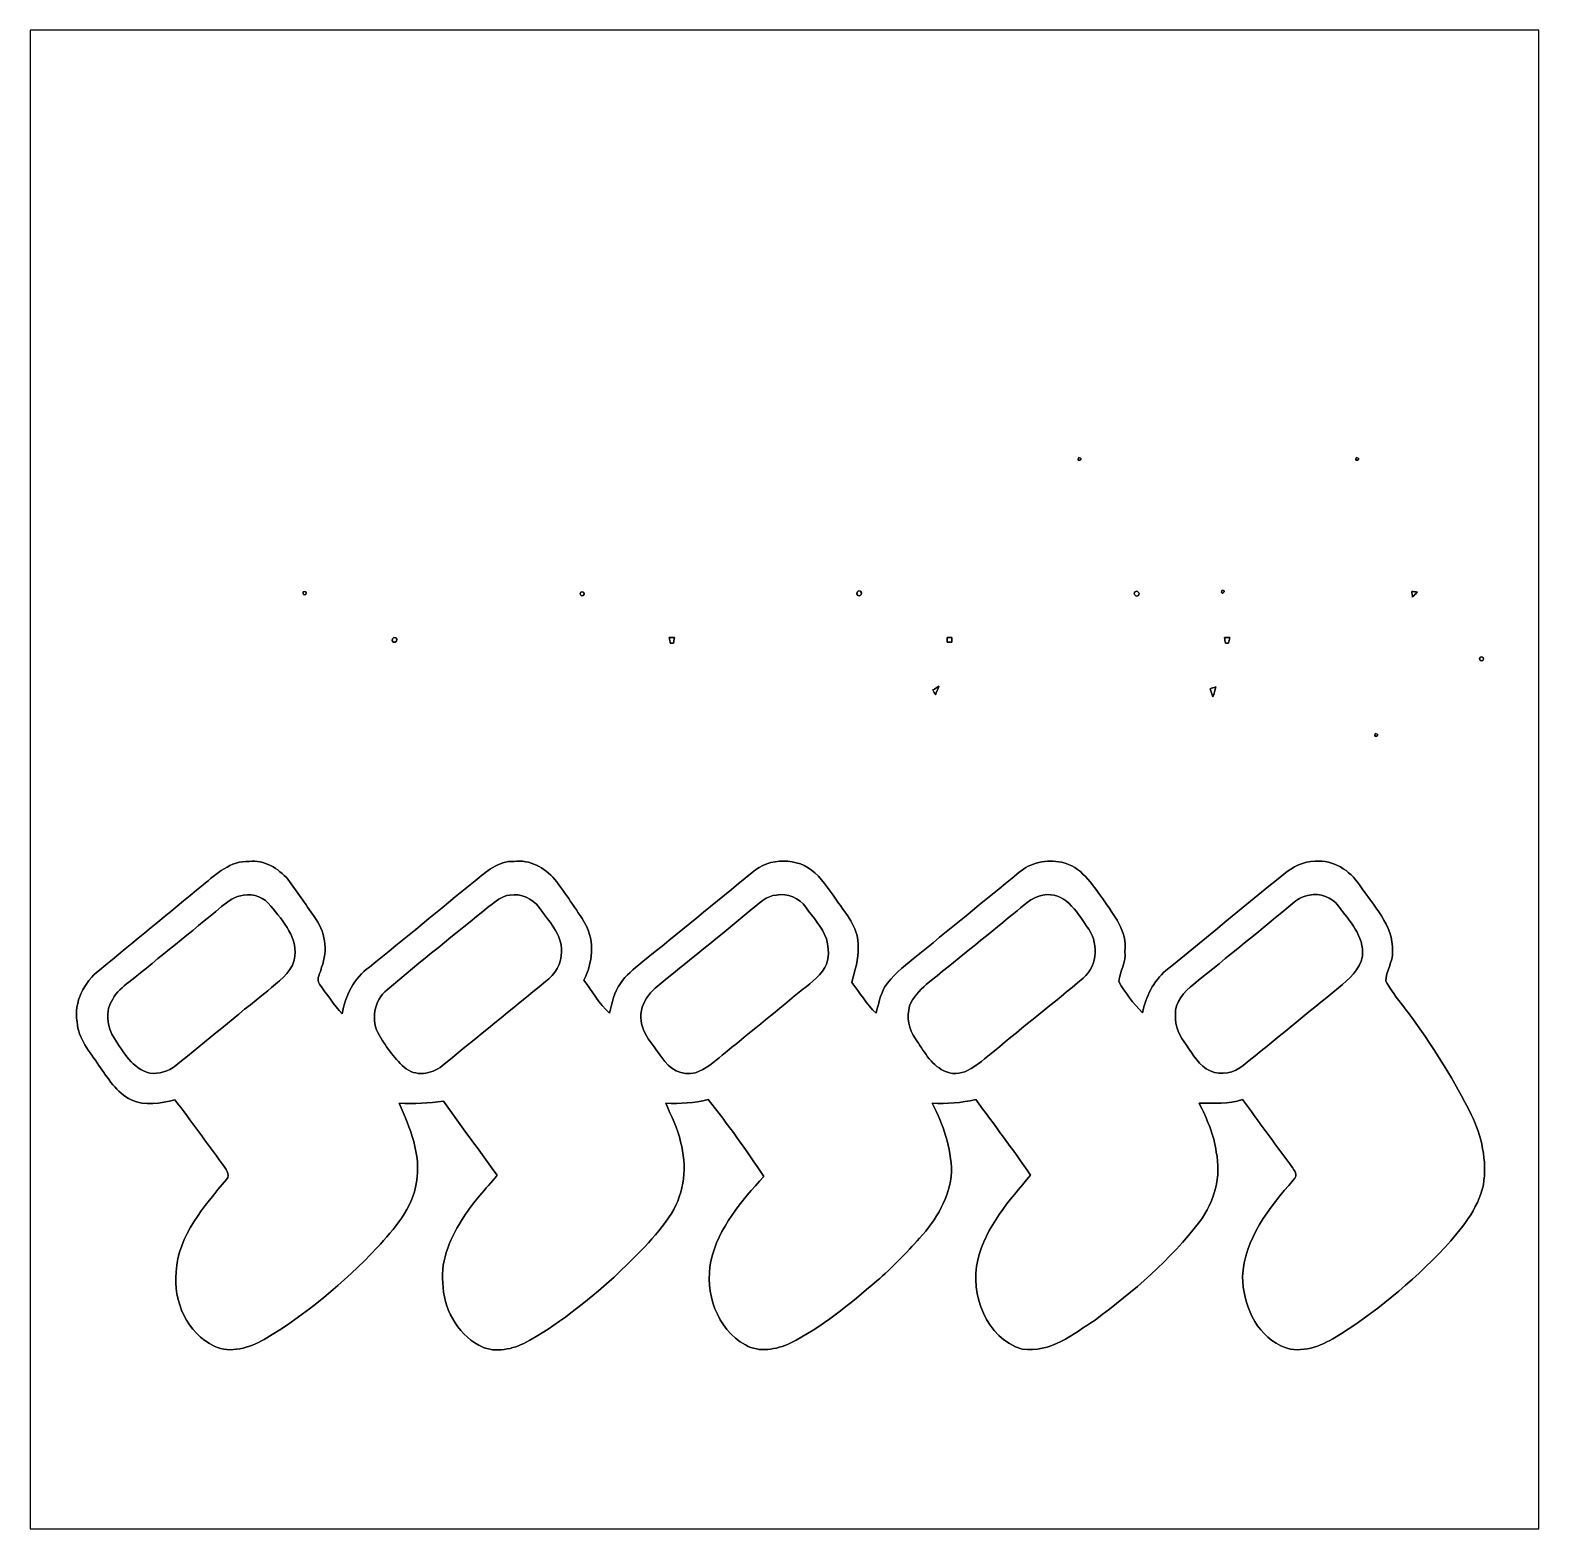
# Model space of a CAD drawing. Header units: centimetres. Extents: x -16.8 to 16.8, y -16.7 to 16.7.
import ezdxf

# ---------------------------------------------------------------- set-up
doc = ezdxf.new("R2010")
doc.units = ezdxf.units.CM
doc.header["$MEASUREMENT"] = 0
doc.layers.add('Layer 1', color=7, linetype='Continuous')

msp = doc.modelspace()

# ---------------------------------------------------------------- linework, layer by layer
at = {"layer": 'Layer 1', "color": 7}
for points, knots in [([(-16.77458, 16.66875), (-16.77458, 16.66875), (16.77458, 16.66875), (16.77458, 16.66875), (16.77458, 16.66875), (16.77458, 16.66875), (16.77458, -16.66875), (16.77458, -16.66875), (16.77458, -16.66875), (16.77458, -16.66875), (-16.77458, -16.66875), (-16.77458, -16.66875), (-16.77458, -16.66875), (-16.77458, -16.66875), (-16.77458, 16.66875), (-16.77458, 16.66875), (-16.77458, 16.66875), (-16.77458, 16.66875), (-16.77458, 16.66875), (-16.77458, 16.66875)], [0, 0, 0, 0, 0.16666667, 0.16666667, 0.16666667, 0.16666667, 0.33333333, 0.33333333, 0.33333333, 0.33333333, 0.5, 0.5, 0.5, 0.5, 0.66666667, 0.66666667, 0.66666667, 0.66666667, 1, 1, 1, 1]), ([(6.54826, 7.15998), (6.46712, 7.03933), (6.6869, 7.13281), (6.54826, 7.15998), (6.54826, 7.15998), (6.54826, 7.15998), (6.54826, 7.15998), (6.54826, 7.15998)], [0, 0, 0, 0, 0.33333333, 0.33333333, 0.33333333, 0.33333333, 1, 1, 1, 1]), ([(12.72187, 7.15998), (12.64038, 7.03933), (12.86051, 7.13281), (12.72187, 7.15998), (12.72187, 7.15998), (12.72187, 7.15998), (12.72187, 7.15998), (12.72187, 7.15998)], [0, 0, 0, 0, 0.33333333, 0.33333333, 0.33333333, 0.33333333, 1, 1, 1, 1]), ([(-10.70081, 4.17442), (-10.71915, 4.11727), (-10.69975, 4.09751), (-10.64225, 4.11586), (-10.64225, 4.11586), (-10.6239, 4.17336), (-10.64366, 4.19312), (-10.70081, 4.17442), (-10.70081, 4.17442), (-10.70081, 4.17442), (-10.70081, 4.17442), (-10.70081, 4.17442)], [0, 0, 0, 0, 0.25, 0.25, 0.25, 0.25, 0.5, 0.5, 0.5, 0.5, 1, 1, 1, 1]), ([(-4.52684, 4.16913), (-4.57553, 4.13844), (-4.52438, 4.05483), (-4.4764, 4.09328), (-4.4764, 4.09328), (-4.42701, 4.12397), (-4.47887, 4.20723), (-4.52684, 4.16913), (-4.52684, 4.16913), (-4.52684, 4.16913), (-4.52684, 4.16913), (-4.52684, 4.16913)], [0, 0, 0, 0, 0.25, 0.25, 0.25, 0.25, 0.5, 0.5, 0.5, 0.5, 1, 1, 1, 1]), ([(1.64924, 4.19735), (1.58785, 4.18042), (1.60408, 4.0707), (1.67181, 4.08799), (1.67181, 4.08799), (1.73531, 4.10316), (1.71626, 4.21605), (1.64924, 4.19735), (1.64924, 4.19735), (1.64924, 4.19735), (1.64924, 4.19735), (1.64924, 4.19735)], [0, 0, 0, 0, 0.25, 0.25, 0.25, 0.25, 0.5, 0.5, 0.5, 0.5, 1, 1, 1, 1]), ([(7.79321, 4.1716), (7.74241, 4.12538), (7.82285, 4.04424), (7.86906, 4.0954), (7.86906, 4.0954), (7.92162, 4.14267), (7.83978, 4.2231), (7.79321, 4.1716), (7.79321, 4.1716), (7.79321, 4.1716), (7.79321, 4.1716), (7.79321, 4.1716)], [0, 0, 0, 0, 0.25, 0.25, 0.25, 0.25, 0.5, 0.5, 0.5, 0.5, 1, 1, 1, 1]), ([(9.72432, 4.20158), (9.69398, 4.06118), (9.86508, 4.23051), (9.72432, 4.20158), (9.72432, 4.20158), (9.72432, 4.20158), (9.72432, 4.20158), (9.72432, 4.20158)], [0, 0, 0, 0, 0.33333333, 0.33333333, 0.33333333, 0.33333333, 1, 1, 1, 1]), ([(13.94919, 4.18359), (13.95307, 4.15219), (13.96153, 4.08905), (13.96541, 4.05765), (13.96541, 4.05765), (14.00246, 4.09363), (14.03879, 4.13032), (14.07513, 4.16736), (14.07513, 4.16736), (14.04373, 4.17124), (13.98058, 4.17971), (13.94919, 4.18359), (13.94919, 4.18359), (13.94919, 4.18359), (13.94919, 4.18359), (13.94919, 4.18359)], [0, 0, 0, 0, 0.2, 0.2, 0.2, 0.2, 0.4, 0.4, 0.4, 0.4, 0.6, 0.6, 0.6, 0.6, 1, 1, 1, 1]), ([(-8.68645, 3.1563), (-8.75418, 3.14078), (-8.72455, 3.03283), (-8.65858, 3.05223), (-8.65858, 3.05223), (-8.59049, 3.06634), (-8.62013, 3.17923), (-8.68645, 3.1563), (-8.68645, 3.1563), (-8.68645, 3.1563), (-8.68645, 3.1563), (-8.68645, 3.1563)], [0, 0, 0, 0, 0.25, 0.25, 0.25, 0.25, 0.5, 0.5, 0.5, 0.5, 1, 1, 1, 1]), ([(-2.56328, 3.1556), (-2.55552, 3.11397), (-2.54741, 3.07234), (-2.53929, 3.03036), (-2.53929, 3.03036), (-2.52201, 3.03036), (-2.48744, 3.03036), (-2.47015, 3.03036), (-2.47015, 3.03036), (-2.46239, 3.07234), (-2.45428, 3.11397), (-2.44616, 3.1556), (-2.44616, 3.1556), (-2.47544, 3.1556), (-2.534, 3.1556), (-2.56328, 3.1556), (-2.56328, 3.1556), (-2.56328, 3.1556), (-2.56328, 3.1556), (-2.56328, 3.1556)], [0, 0, 0, 0, 0.16666667, 0.16666667, 0.16666667, 0.16666667, 0.33333333, 0.33333333, 0.33333333, 0.33333333, 0.5, 0.5, 0.5, 0.5, 0.66666667, 0.66666667, 0.66666667, 0.66666667, 1, 1, 1, 1]), ([(3.61597, 3.15736), (3.61597, 3.1309), (3.61597, 3.07799), (3.61597, 3.05153), (3.61597, 3.05153), (3.64243, 3.05153), (3.69535, 3.05153), (3.72181, 3.05153), (3.72181, 3.05153), (3.72181, 3.07799), (3.72181, 3.1309), (3.72181, 3.15736), (3.72181, 3.15736), (3.69535, 3.15736), (3.64243, 3.15736), (3.61597, 3.15736), (3.61597, 3.15736), (3.61597, 3.15736), (3.61597, 3.15736), (3.61597, 3.15736)], [0, 0, 0, 0, 0.16666667, 0.16666667, 0.16666667, 0.16666667, 0.33333333, 0.33333333, 0.33333333, 0.33333333, 0.5, 0.5, 0.5, 0.5, 0.66666667, 0.66666667, 0.66666667, 0.66666667, 1, 1, 1, 1]), ([(9.78394, 3.1556), (9.79135, 3.11397), (9.79946, 3.07234), (9.80793, 3.03036), (9.80793, 3.03036), (9.82521, 3.03036), (9.85979, 3.03036), (9.87707, 3.03036), (9.87707, 3.03036), (9.88483, 3.07234), (9.89295, 3.11397), (9.90106, 3.1556), (9.90106, 3.1556), (9.87178, 3.1556), (9.81322, 3.1556), (9.78394, 3.1556), (9.78394, 3.1556), (9.78394, 3.1556), (9.78394, 3.1556), (9.78394, 3.1556)], [0, 0, 0, 0, 0.16666667, 0.16666667, 0.16666667, 0.16666667, 0.33333333, 0.33333333, 0.33333333, 0.33333333, 0.5, 0.5, 0.5, 0.5, 0.66666667, 0.66666667, 0.66666667, 0.66666667, 1, 1, 1, 1]), ([(15.47566, 2.72274), (15.42662, 2.69205), (15.47777, 2.60844), (15.5261, 2.64689), (15.5261, 2.64689), (15.57514, 2.67794), (15.52328, 2.76084), (15.47566, 2.72274), (15.47566, 2.72274), (15.47566, 2.72274), (15.47566, 2.72274), (15.47566, 2.72274)], [0, 0, 0, 0, 0.25, 0.25, 0.25, 0.25, 0.5, 0.5, 0.5, 0.5, 1, 1, 1, 1]), ([(3.29812, 1.99143), (3.31717, 1.9558), (3.33657, 1.91982), (3.35633, 1.88383), (3.35633, 1.88383), (3.38208, 1.94733), (3.40819, 2.01048), (3.43464, 2.07327), (3.43464, 2.07327), (3.38878, 2.04646), (3.34327, 2.0193), (3.29812, 1.99143), (3.29812, 1.99143), (3.29812, 1.99143), (3.29812, 1.99143), (3.29812, 1.99143)], [0, 0, 0, 0, 0.2, 0.2, 0.2, 0.2, 0.4, 0.4, 0.4, 0.4, 0.6, 0.6, 0.6, 0.6, 1, 1, 1, 1]), ([(9.46291, 2.01824), (9.48443, 1.95862), (9.5063, 1.899), (9.52888, 1.83938), (9.52888, 1.83938), (9.55252, 1.91241), (9.57333, 1.98649), (9.59344, 2.06058), (9.59344, 2.06058), (9.54969, 2.04682), (9.50595, 2.03271), (9.46291, 2.01824), (9.46291, 2.01824), (9.46291, 2.01824), (9.46291, 2.01824), (9.46291, 2.01824)], [0, 0, 0, 0, 0.2, 0.2, 0.2, 0.2, 0.4, 0.4, 0.4, 0.4, 0.6, 0.6, 0.6, 0.6, 1, 1, 1, 1]), ([(13.14521, 1.02164), (13.06371, 0.90099), (13.28385, 0.99483), (13.14521, 1.02164), (13.14521, 1.02164), (13.14521, 1.02164), (13.14521, 1.02164), (13.14521, 1.02164)], [0, 0, 0, 0, 0.33333333, 0.33333333, 0.33333333, 0.33333333, 1, 1, 1, 1]), ([(-12.92931, -2.34597), (-13.69624, -2.9785), (-14.47094, -3.60221), (-15.23259, -4.24109), (-15.23259, -4.24109), (-15.57796, -4.50638), (-15.8048, -4.95159), (-15.73248, -5.39186), (-15.73248, -5.39186), (-15.70884, -5.76792), (-15.44496, -6.05825), (-15.24917, -6.35952), (-15.24917, -6.35952), (-15.04315, -6.63857), (-14.85935, -6.97054), (-14.53021, -7.12329), (-14.53021, -7.12329), (-14.22118, -7.27569), (-13.87404, -7.19949), (-13.55584, -7.12505), (-13.55584, -7.12505), (-13.19107, -7.59037), (-12.85663, -8.07896), (-12.50244, -8.55274), (-12.50244, -8.55274), (-12.44071, -8.64341), (-12.30207, -8.78522), (-12.41002, -8.89706), (-12.41002, -8.89706), (-12.90743, -9.49572), (-13.48211, -10.13531), (-13.53079, -10.95304), (-13.53079, -10.95304), (-13.59253, -11.60216), (-13.28879, -12.319), (-12.67954, -12.60863), (-12.67954, -12.60863), (-12.31653, -12.7762), (-11.8999, -12.63932), (-11.56899, -12.45341), (-11.56899, -12.45341), (-10.63378, -11.90872), (-9.8044, -11.19576), (-9.05969, -10.414), (-9.05969, -10.414), (-8.67622, -9.99455), (-8.27546, -9.54264), (-8.18162, -8.95985), (-8.18162, -8.95985), (-8.07826, -8.33967), (-8.32803, -7.75264), (-8.56756, -7.19737), (-8.56756, -7.19737), (-8.23913, -7.2196), (-7.90928, -7.19596), (-7.58296, -7.1561), (-7.58296, -7.1561), (-7.18961, -7.7089), (-6.78709, -8.25606), (-6.38845, -8.80498), (-6.38845, -8.80498), (-6.64351, -9.10802), (-6.92256, -9.39271), (-7.13281, -9.73067), (-7.13281, -9.73067), (-7.41116, -10.16635), (-7.65316, -10.66624), (-7.59742, -11.19964), (-7.59742, -11.19964), (-7.5879, -11.75456), (-7.28733, -12.31159), (-6.79732, -12.58394), (-6.79732, -12.58394), (-6.49041, -12.76421), (-6.10411, -12.68906), (-5.7979, -12.54337), (-5.7979, -12.54337), (-5.05636, -12.15672), (-4.41078, -11.61556), (-3.7846, -11.06734), (-3.7846, -11.06734), (-3.33904, -10.61896), (-2.8508, -10.19528), (-2.51636, -9.65235), (-2.51636, -9.65235), (-2.22144, -9.18351), (-2.16606, -8.5912), (-2.31034, -8.06168), (-2.31034, -8.06168), (-2.37561, -7.75829), (-2.5206, -7.48312), (-2.64195, -7.20055), (-2.64195, -7.20055), (-2.32586, -7.21642), (-2.00731, -7.19843), (-1.69933, -7.12152), (-1.69933, -7.12152), (-1.25589, -7.66763), (-0.85161, -8.24618), (-0.45861, -8.82967), (-0.45861, -8.82967), (-0.96097, -9.37189), (-1.46897, -9.97338), (-1.63689, -10.71104), (-1.63689, -10.71104), (-1.778, -11.4046), (-1.51236, -12.22693), (-0.86607, -12.57864), (-0.86607, -12.57864), (-0.56127, -12.75786), (-0.18309, -12.67848), (0.12382, -12.5416), (0.12382, -12.5416), (0.83432, -12.18248), (1.45239, -11.67095), (2.05317, -11.15448), (2.05317, -11.15448), (2.39536, -10.86309), (2.70404, -10.53536), (3.0039, -10.20092), (3.0039, -10.20092), (3.37891, -9.79558), (3.67665, -9.29111), (3.71546, -8.72984), (3.71546, -8.72984), (3.70734, -8.19185), (3.53272, -7.67327), (3.28577, -7.20055), (3.28577, -7.20055), (3.60962, -7.21819), (3.93559, -7.1949), (4.25132, -7.118), (4.25132, -7.118), (4.66231, -7.67539), (5.07824, -8.22925), (5.47158, -8.79934), (5.47158, -8.79934), (4.99569, -9.3666), (4.47887, -9.94481), (4.29824, -10.68387), (4.29824, -10.68387), (4.12115, -11.45328), (4.48063, -12.42554), (5.28532, -12.67072), (5.28532, -12.67072), (5.90444, -12.76315), (6.42197, -12.33664), (6.90704, -12.02408), (6.90704, -12.02408), (7.76182, -11.38731), (8.58837, -10.6874), (9.23255, -9.83227), (9.23255, -9.83227), (9.56169, -9.398), (9.72114, -8.82544), (9.60014, -8.28781), (9.60014, -8.28781), (9.56134, -7.8994), (9.38248, -7.54874), (9.22479, -7.19878), (9.22479, -7.19878), (9.54476, -7.18961), (9.87742, -7.23512), (10.18293, -7.118), (10.18293, -7.118), (10.53782, -7.59425), (10.88072, -8.07932), (11.2395, -8.55274), (11.2395, -8.55274), (11.30653, -8.64588), (11.45399, -8.80886), (11.31182, -8.91222), (11.31182, -8.91222), (10.77771, -9.52253), (10.22738, -10.2168), (10.18646, -11.06311), (10.18646, -11.06311), (10.19739, -11.66248), (10.46727, -12.32606), (11.03806, -12.59628), (11.03806, -12.59628), (11.41201, -12.78643), (11.85122, -12.63721), (12.19517, -12.44141), (12.19517, -12.44141), (13.11557, -11.88826), (13.94001, -11.18694), (14.68226, -10.414), (14.68226, -10.414), (15.04738, -10.00584), (15.42133, -9.56416), (15.54092, -9.01524), (15.54092, -9.01524), (15.62735, -8.48219), (15.50388, -7.93115), (15.27034, -7.44996), (15.27034, -7.44996), (14.90768, -6.71089), (14.46389, -6.0138), (13.98587, -5.34494), (13.98587, -5.34494), (13.7795, -5.05954), (13.54561, -4.79143), (13.37204, -4.48451), (13.37204, -4.48451), (13.37592, -4.26014), (13.53009, -4.058), (13.52162, -3.82764), (13.52162, -3.82764), (13.54137, -3.23638), (13.09194, -2.80141), (12.78714, -2.34668), (12.78714, -2.34668), (12.57229, -2.02459), (12.20399, -1.77624), (11.80183, -1.82033), (11.80183, -1.82033), (11.53901, -1.8161), (11.30053, -1.94592), (11.10262, -2.10714), (11.10262, -2.10714), (10.22597, -2.81728), (9.35602, -3.53519), (8.48325, -4.25027), (8.48325, -4.25027), (8.1975, -4.48345), (8.03769, -4.83623), (7.95937, -5.19007), (7.95937, -5.19007), (7.7597, -4.97875), (7.57273, -4.74839), (7.43691, -4.49192), (7.43691, -4.49192), (7.4549, -4.26508), (7.60836, -4.06471), (7.56991, -3.82764), (7.56991, -3.82764), (7.62952, -3.37009), (7.31132, -3.01131), (7.08025, -2.65818), (7.08025, -2.65818), (6.83966, -2.32974), (6.59518, -1.92511), (6.16021, -1.84185), (6.16021, -1.84185), (5.83177, -1.7713), (5.46594, -1.8475), (5.21123, -2.07151), (5.21123, -2.07151), (4.43054, -2.71392), (3.64208, -3.34645), (2.8635, -3.99168), (2.8635, -3.99168), (2.62925, -4.17689), (2.39183, -4.36809), (2.22603, -4.62068), (2.22603, -4.62068), (2.12513, -4.79813), (2.09268, -5.00309), (2.03694, -5.19712), (2.03694, -5.19712), (1.82174, -5.00062), (1.67569, -4.74274), (1.49931, -4.51485), (1.49931, -4.51485), (1.55257, -4.25238), (1.66335, -3.99556), (1.63759, -3.72251), (1.63759, -3.72251), (1.65559, -3.34433), (1.41111, -3.03812), (1.20262, -2.75096), (1.20262, -2.75096), (1.03329, -2.52166), (0.89076, -2.26695), (0.67522, -2.07645), (0.67522, -2.07645), (0.29951, -1.72649), (-0.33549, -1.72755), (-0.7179, -2.06798), (-0.7179, -2.06798), (-1.54199, -2.7372), (-2.36114, -3.41277), (-3.18664, -4.08023), (-3.18664, -4.08023), (-3.35068, -4.21993), (-3.53378, -4.34799), (-3.64525, -4.53708), (-3.64525, -4.53708), (-3.79483, -4.72687), (-3.8354, -4.96746), (-3.89184, -5.19501), (-3.89184, -5.19501), (-4.12856, -4.99075), (-4.27143, -4.70394), (-4.46229, -4.46052), (-4.46229, -4.46052), (-4.26791, -4.08129), (-4.2164, -3.60715), (-4.42278, -3.22192), (-4.42278, -3.22192), (-4.63409, -2.87514), (-4.8701, -2.54353), (-5.11104, -2.21686), (-5.11104, -2.21686), (-5.33153, -1.9625), (-5.66808, -1.77553), (-6.0138, -1.8221), (-6.0138, -1.8221), (-6.36164, -1.80516), (-6.63258, -2.04823), (-6.88128, -2.25496), (-6.88128, -2.25496), (-7.66798, -2.88996), (-8.44162, -3.54118), (-9.23219, -4.1716), (-9.23219, -4.1716), (-9.56769, -4.41748), (-9.77336, -4.80836), (-9.83791, -5.21476), (-9.83791, -5.21476), (-10.01713, -5.0038), (-10.17976, -4.77908), (-10.33815, -4.5526), (-10.33815, -4.5526), (-10.42353, -4.43583), (-10.31416, -4.29295), (-10.29547, -4.17583), (-10.29547, -4.17583), (-10.14554, -3.80612), (-10.21468, -3.36444), (-10.45916, -3.05118), (-10.45916, -3.05118), (-10.65283, -2.77389), (-10.84298, -2.49343), (-11.043, -2.22038), (-11.043, -2.22038), (-11.25467, -1.97803), (-11.57076, -1.78435), (-11.90484, -1.8228), (-11.90484, -1.8228), (-12.31477, -1.80164), (-12.63756, -2.10185), (-12.92931, -2.34597)], [0, 0, 0, 0, 0.01149425, 0.01149425, 0.01149425, 0.01149425, 0.02298851, 0.02298851, 0.02298851, 0.02298851, 0.03448276, 0.03448276, 0.03448276, 0.03448276, 0.04597701, 0.04597701, 0.04597701, 0.04597701, 0.05747126, 0.05747126, 0.05747126, 0.05747126, 0.06896552, 0.06896552, 0.06896552, 0.06896552, 0.08045977, 0.08045977, 0.08045977, 0.08045977, 0.09195402, 0.09195402, 0.09195402, 0.09195402, 0.10344828, 0.10344828, 0.10344828, 0.10344828, 0.11494253, 0.11494253, 0.11494253, 0.11494253, 0.12643678, 0.12643678, 0.12643678, 0.12643678, 0.13793103, 0.13793103, 0.13793103, 0.13793103, 0.14942529, 0.14942529, 0.14942529, 0.14942529, 0.16091954, 0.16091954, 0.16091954, 0.16091954, 0.17241379, 0.17241379, 0.17241379, 0.17241379, 0.18390805, 0.18390805, 0.18390805, 0.18390805, 0.1954023, 0.1954023, 0.1954023, 0.1954023, 0.20689655, 0.20689655, 0.20689655, 0.20689655, 0.2183908, 0.2183908, 0.2183908, 0.2183908, 0.22988506, 0.22988506, 0.22988506, 0.22988506, 0.24137931, 0.24137931, 0.24137931, 0.24137931, 0.25287356, 0.25287356, 0.25287356, 0.25287356, 0.26436782, 0.26436782, 0.26436782, 0.26436782, 0.27586207, 0.27586207, 0.27586207, 0.27586207, 0.28735632, 0.28735632, 0.28735632, 0.28735632, 0.29885057, 0.29885057, 0.29885057, 0.29885057, 0.31034483, 0.31034483, 0.31034483, 0.31034483, 0.32183908, 0.32183908, 0.32183908, 0.32183908, 0.33333333, 0.33333333, 0.33333333, 0.33333333, 0.34482759, 0.34482759, 0.34482759, 0.34482759, 0.35632184, 0.35632184, 0.35632184, 0.35632184, 0.36781609, 0.36781609, 0.36781609, 0.36781609, 0.37931034, 0.37931034, 0.37931034, 0.37931034, 0.3908046, 0.3908046, 0.3908046, 0.3908046, 0.40229885, 0.40229885, 0.40229885, 0.40229885, 0.4137931, 0.4137931, 0.4137931, 0.4137931, 0.42528736, 0.42528736, 0.42528736, 0.42528736, 0.43678161, 0.43678161, 0.43678161, 0.43678161, 0.44827586, 0.44827586, 0.44827586, 0.44827586, 0.45977011, 0.45977011, 0.45977011, 0.45977011, 0.47126437, 0.47126437, 0.47126437, 0.47126437, 0.48275862, 0.48275862, 0.48275862, 0.48275862, 0.49425287, 0.49425287, 0.49425287, 0.49425287, 0.50574713, 0.50574713, 0.50574713, 0.50574713, 0.51724138, 0.51724138, 0.51724138, 0.51724138, 0.52873563, 0.52873563, 0.52873563, 0.52873563, 0.54022989, 0.54022989, 0.54022989, 0.54022989, 0.55172414, 0.55172414, 0.55172414, 0.55172414, 0.56321839, 0.56321839, 0.56321839, 0.56321839, 0.57471264, 0.57471264, 0.57471264, 0.57471264, 0.5862069, 0.5862069, 0.5862069, 0.5862069, 0.59770115, 0.59770115, 0.59770115, 0.59770115, 0.6091954, 0.6091954, 0.6091954, 0.6091954, 0.62068966, 0.62068966, 0.62068966, 0.62068966, 0.63218391, 0.63218391, 0.63218391, 0.63218391, 0.64367816, 0.64367816, 0.64367816, 0.64367816, 0.65517241, 0.65517241, 0.65517241, 0.65517241, 0.66666667, 0.66666667, 0.66666667, 0.66666667, 0.67816092, 0.67816092, 0.67816092, 0.67816092, 0.68965517, 0.68965517, 0.68965517, 0.68965517, 0.70114943, 0.70114943, 0.70114943, 0.70114943, 0.71264368, 0.71264368, 0.71264368, 0.71264368, 0.72413793, 0.72413793, 0.72413793, 0.72413793, 0.73563218, 0.73563218, 0.73563218, 0.73563218, 0.74712644, 0.74712644, 0.74712644, 0.74712644, 0.75862069, 0.75862069, 0.75862069, 0.75862069, 0.77011494, 0.77011494, 0.77011494, 0.77011494, 0.7816092, 0.7816092, 0.7816092, 0.7816092, 0.79310345, 0.79310345, 0.79310345, 0.79310345, 0.8045977, 0.8045977, 0.8045977, 0.8045977, 0.81609195, 0.81609195, 0.81609195, 0.81609195, 0.82758621, 0.82758621, 0.82758621, 0.82758621, 0.83908046, 0.83908046, 0.83908046, 0.83908046, 0.85057471, 0.85057471, 0.85057471, 0.85057471, 0.86206897, 0.86206897, 0.86206897, 0.86206897, 0.87356322, 0.87356322, 0.87356322, 0.87356322, 0.88505747, 0.88505747, 0.88505747, 0.88505747, 0.89655172, 0.89655172, 0.89655172, 0.89655172, 0.90804598, 0.90804598, 0.90804598, 0.90804598, 0.91954023, 0.91954023, 0.91954023, 0.91954023, 0.93103448, 0.93103448, 0.93103448, 0.93103448, 0.94252874, 0.94252874, 0.94252874, 0.94252874, 0.95402299, 0.95402299, 0.95402299, 0.95402299, 0.96551724, 0.96551724, 0.96551724, 0.96551724, 0.97701149, 0.97701149, 0.97701149, 0.97701149, 1, 1, 1, 1]), ([(-12.03184, -2.57563), (-11.80112, -2.52659), (-11.563, -2.62855), (-11.42259, -2.81411), (-11.42259, -2.81411), (-11.14954, -3.15348), (-10.79288, -3.54189), (-10.90471, -4.01638), (-10.90471, -4.01638), (-10.98056, -4.32823), (-11.26666, -4.50144), (-11.49174, -4.70006), (-11.49174, -4.70006), (-12.1793, -5.24616), (-12.8524, -5.81025), (-13.53538, -6.36235), (-13.53538, -6.36235), (-13.6966, -6.49323), (-13.91038, -6.55779), (-14.11711, -6.53203), (-14.11711, -6.53203), (-14.50023, -6.43467), (-14.7006, -6.06707), (-14.89886, -5.76086), (-14.89886, -5.76086), (-15.06926, -5.50968), (-15.11759, -5.14526), (-14.93732, -4.88703), (-14.93732, -4.88703), (-14.85724, -4.72722), (-14.71436, -4.61645), (-14.5796, -4.50603), (-14.5796, -4.50603), (-13.88851, -3.95146), (-13.19953, -3.39337), (-12.51726, -2.82751), (-12.51726, -2.82751), (-12.37721, -2.71074), (-12.21916, -2.59398), (-12.03184, -2.57563)], [0, 0, 0, 0, 0.09090909, 0.09090909, 0.09090909, 0.09090909, 0.18181818, 0.18181818, 0.18181818, 0.18181818, 0.27272727, 0.27272727, 0.27272727, 0.27272727, 0.36363636, 0.36363636, 0.36363636, 0.36363636, 0.45454545, 0.45454545, 0.45454545, 0.45454545, 0.54545455, 0.54545455, 0.54545455, 0.54545455, 0.63636364, 0.63636364, 0.63636364, 0.63636364, 0.72727273, 0.72727273, 0.72727273, 0.72727273, 0.81818182, 0.81818182, 0.81818182, 0.81818182, 1, 1, 1, 1]), ([(-6.10588, -2.5721), (-5.85752, -2.52765), (-5.60529, -2.64936), (-5.45712, -2.84621), (-5.45712, -2.84621), (-5.2511, -3.14078), (-4.94771, -3.43888), (-4.96041, -3.82799), (-4.96041, -3.82799), (-4.947, -4.09399), (-5.10858, -4.33776), (-5.31319, -4.49404), (-5.31319, -4.49404), (-6.06037, -5.1121), (-6.81884, -5.71606), (-7.56673, -6.33342), (-7.56673, -6.33342), (-7.79286, -6.53697), (-8.1467, -6.6227), (-8.41269, -6.43749), (-8.41269, -6.43749), (-8.66034, -6.23605), (-8.84626, -5.96547), (-9.00889, -5.69348), (-9.00889, -5.69348), (-9.20574, -5.36893), (-9.13624, -4.91314), (-8.83532, -4.67678), (-8.83532, -4.67678), (-8.09131, -4.04142), (-7.32226, -3.43641), (-6.56414, -2.81834), (-6.56414, -2.81834), (-6.42408, -2.71709), (-6.28438, -2.58904), (-6.10588, -2.5721)], [0, 0, 0, 0, 0.1, 0.1, 0.1, 0.1, 0.2, 0.2, 0.2, 0.2, 0.3, 0.3, 0.3, 0.3, 0.4, 0.4, 0.4, 0.4, 0.5, 0.5, 0.5, 0.5, 0.6, 0.6, 0.6, 0.6, 0.7, 0.7, 0.7, 0.7, 0.8, 0.8, 0.8, 0.8, 1, 1, 1, 1]), ([(-0.18027, -2.57069), (0.06244, -2.52801), (0.33655, -2.63102), (0.47166, -2.84268), (0.47166, -2.84268), (0.63817, -3.06634), (0.82868, -3.2826), (0.93627, -3.54259), (0.93627, -3.54259), (0.97684, -3.74756), (1.01459, -3.98956), (0.89711, -4.1783), (0.89711, -4.1783), (0.76306, -4.41643), (0.52987, -4.56494), (0.3242, -4.73428), (0.3242, -4.73428), (-0.24165, -5.20382), (-0.81456, -5.66526), (-1.38254, -6.13198), (-1.38254, -6.13198), (-1.56633, -6.28333), (-1.74943, -6.44913), (-1.9812, -6.5218), (-1.9812, -6.5218), (-2.27577, -6.60188), (-2.57528, -6.43537), (-2.72768, -6.18702), (-2.72768, -6.18702), (-2.94323, -5.87446), (-3.26884, -5.55696), (-3.18029, -5.13962), (-3.18029, -5.13962), (-3.14854, -4.94136), (-3.01413, -4.77661), (-2.87655, -4.63903), (-2.87655, -4.63903), (-2.15724, -4.05201), (-1.42946, -3.47592), (-0.71896, -2.87867), (-0.71896, -2.87867), (-0.55845, -2.74884), (-0.39934, -2.58974), (-0.18027, -2.57069)], [0, 0, 0, 0, 0.08333333, 0.08333333, 0.08333333, 0.08333333, 0.16666667, 0.16666667, 0.16666667, 0.16666667, 0.25, 0.25, 0.25, 0.25, 0.33333333, 0.33333333, 0.33333333, 0.33333333, 0.41666667, 0.41666667, 0.41666667, 0.41666667, 0.5, 0.5, 0.5, 0.5, 0.58333333, 0.58333333, 0.58333333, 0.58333333, 0.66666667, 0.66666667, 0.66666667, 0.66666667, 0.75, 0.75, 0.75, 0.75, 0.83333333, 0.83333333, 0.83333333, 0.83333333, 1, 1, 1, 1]), ([(5.74781, -2.57246), (6.22371, -2.48003), (6.49817, -2.93088), (6.7183, -3.26496), (6.7183, -3.26496), (6.98888, -3.59551), (6.985, -4.13808), (6.64139, -4.41784), (6.64139, -4.41784), (5.99228, -4.97029), (5.3153, -5.48958), (4.66478, -6.04061), (4.66478, -6.04061), (4.47322, -6.19125), (4.29119, -6.35917), (4.07247, -6.46994), (4.07247, -6.46994), (3.9116, -6.56026), (3.70452, -6.56272), (3.54118, -6.47841), (3.54118, -6.47841), (3.24344, -6.33483), (3.09316, -6.02509), (2.91147, -5.76651), (2.91147, -5.76651), (2.7559, -5.56189), (2.71815, -5.2832), (2.78059, -5.03767), (2.78059, -5.03767), (2.85221, -4.84681), (3.0039, -4.69865), (3.15066, -4.56248), (3.15066, -4.56248), (3.79801, -4.03366), (4.4517, -3.51226), (5.09764, -2.98133), (5.09764, -2.98133), (5.29696, -2.82646), (5.4864, -2.61056), (5.74781, -2.57246)], [0, 0, 0, 0, 0.09090909, 0.09090909, 0.09090909, 0.09090909, 0.18181818, 0.18181818, 0.18181818, 0.18181818, 0.27272727, 0.27272727, 0.27272727, 0.27272727, 0.36363636, 0.36363636, 0.36363636, 0.36363636, 0.45454545, 0.45454545, 0.45454545, 0.45454545, 0.54545455, 0.54545455, 0.54545455, 0.54545455, 0.63636364, 0.63636364, 0.63636364, 0.63636364, 0.72727273, 0.72727273, 0.72727273, 0.72727273, 0.81818182, 0.81818182, 0.81818182, 0.81818182, 1, 1, 1, 1]), ([(11.67483, -2.57387), (11.91401, -2.52236), (12.1733, -2.61479), (12.31618, -2.81623), (12.31618, -2.81623), (12.55924, -3.14149), (12.90038, -3.48615), (12.84993, -3.92818), (12.84993, -3.92818), (12.80442, -4.23474), (12.54584, -4.44429), (12.32323, -4.63232), (12.32323, -4.63232), (11.6145, -5.20524), (10.91283, -5.78661), (10.20339, -6.35882), (10.20339, -6.35882), (10.00372, -6.52463), (9.70774, -6.59447), (9.46679, -6.48053), (9.46679, -6.48053), (9.21985, -6.37328), (9.08826, -6.11822), (8.93692, -5.91291), (8.93692, -5.91291), (8.79651, -5.71888), (8.66775, -5.48816), (8.69527, -5.24016), (8.69527, -5.24016), (8.67586, -4.947), (8.89071, -4.72017), (9.10237, -4.55013), (9.10237, -4.55013), (9.84991, -3.94688), (10.59639, -3.34151), (11.33651, -2.72874), (11.33651, -2.72874), (11.43388, -2.65007), (11.54783, -2.58586), (11.67483, -2.57387)], [0, 0, 0, 0, 0.09090909, 0.09090909, 0.09090909, 0.09090909, 0.18181818, 0.18181818, 0.18181818, 0.18181818, 0.27272727, 0.27272727, 0.27272727, 0.27272727, 0.36363636, 0.36363636, 0.36363636, 0.36363636, 0.45454545, 0.45454545, 0.45454545, 0.45454545, 0.54545455, 0.54545455, 0.54545455, 0.54545455, 0.63636364, 0.63636364, 0.63636364, 0.63636364, 0.72727273, 0.72727273, 0.72727273, 0.72727273, 0.81818182, 0.81818182, 0.81818182, 0.81818182, 1, 1, 1, 1])]:
    msp.add_open_spline(points, degree=3, knots=knots, dxfattribs=at)
at = {"layer": 'Layer 1', "color": 251}
for points in [[(6.54826, 7.15998), (6.6869, 7.13281), (6.46712, 7.03933), (6.54826, 7.15998)], [(12.72187, 7.15998), (12.86051, 7.13281), (12.64038, 7.03933), (12.72187, 7.15998)], [(9.72432, 4.20158), (9.86508, 4.23051), (9.69398, 4.06118), (9.72432, 4.20158)], [(13.14521, 1.02164), (13.28385, 0.99483), (13.06371, 0.90099), (13.14521, 1.02164)]]:
    msp.add_open_spline(points, degree=3, dxfattribs=at)
for points, knots in [([(-10.70081, 4.17442), (-10.64366, 4.19312), (-10.6239, 4.17336), (-10.64225, 4.11586), (-10.64225, 4.11586), (-10.69975, 4.09751), (-10.71915, 4.11727), (-10.70081, 4.17442)], [0, 0, 0, 0, 0.33333333, 0.33333333, 0.33333333, 0.33333333, 1, 1, 1, 1]), ([(-4.52684, 4.16913), (-4.47887, 4.20723), (-4.42701, 4.12397), (-4.4764, 4.09328), (-4.4764, 4.09328), (-4.52438, 4.05483), (-4.57553, 4.13844), (-4.52684, 4.16913)], [0, 0, 0, 0, 0.33333333, 0.33333333, 0.33333333, 0.33333333, 1, 1, 1, 1]), ([(1.64924, 4.19735), (1.71626, 4.21605), (1.73531, 4.10316), (1.67181, 4.08799), (1.67181, 4.08799), (1.60408, 4.0707), (1.58785, 4.18042), (1.64924, 4.19735)], [0, 0, 0, 0, 0.33333333, 0.33333333, 0.33333333, 0.33333333, 1, 1, 1, 1]), ([(7.79321, 4.1716), (7.83978, 4.2231), (7.92162, 4.14267), (7.86906, 4.0954), (7.86906, 4.0954), (7.82285, 4.04424), (7.74241, 4.12538), (7.79321, 4.1716)], [0, 0, 0, 0, 0.33333333, 0.33333333, 0.33333333, 0.33333333, 1, 1, 1, 1]), ([(13.94919, 4.18359), (13.98058, 4.17971), (14.04373, 4.17124), (14.07513, 4.16736), (14.07513, 4.16736), (14.03879, 4.13032), (14.00246, 4.09363), (13.96541, 4.05765), (13.96541, 4.05765), (13.96153, 4.08905), (13.95307, 4.15219), (13.94919, 4.18359)], [0, 0, 0, 0, 0.25, 0.25, 0.25, 0.25, 0.5, 0.5, 0.5, 0.5, 1, 1, 1, 1]), ([(-8.68645, 3.1563), (-8.62013, 3.17923), (-8.59049, 3.06634), (-8.65858, 3.05223), (-8.65858, 3.05223), (-8.72455, 3.03283), (-8.75418, 3.14078), (-8.68645, 3.1563)], [0, 0, 0, 0, 0.33333333, 0.33333333, 0.33333333, 0.33333333, 1, 1, 1, 1]), ([(-2.56328, 3.1556), (-2.534, 3.1556), (-2.47544, 3.1556), (-2.44616, 3.1556), (-2.44616, 3.1556), (-2.45428, 3.11397), (-2.46239, 3.07234), (-2.47015, 3.03036), (-2.47015, 3.03036), (-2.48744, 3.03036), (-2.52201, 3.03036), (-2.53929, 3.03036), (-2.53929, 3.03036), (-2.54741, 3.07234), (-2.55552, 3.11397), (-2.56328, 3.1556)], [0, 0, 0, 0, 0.2, 0.2, 0.2, 0.2, 0.4, 0.4, 0.4, 0.4, 0.6, 0.6, 0.6, 0.6, 1, 1, 1, 1]), ([(3.61597, 3.15736), (3.64243, 3.15736), (3.69535, 3.15736), (3.72181, 3.15736), (3.72181, 3.15736), (3.72181, 3.1309), (3.72181, 3.07799), (3.72181, 3.05153), (3.72181, 3.05153), (3.69535, 3.05153), (3.64243, 3.05153), (3.61597, 3.05153), (3.61597, 3.05153), (3.61597, 3.07799), (3.61597, 3.1309), (3.61597, 3.15736)], [0, 0, 0, 0, 0.2, 0.2, 0.2, 0.2, 0.4, 0.4, 0.4, 0.4, 0.6, 0.6, 0.6, 0.6, 1, 1, 1, 1]), ([(9.78394, 3.1556), (9.81322, 3.1556), (9.87178, 3.1556), (9.90106, 3.1556), (9.90106, 3.1556), (9.89295, 3.11397), (9.88483, 3.07234), (9.87707, 3.03036), (9.87707, 3.03036), (9.85979, 3.03036), (9.82521, 3.03036), (9.80793, 3.03036), (9.80793, 3.03036), (9.79946, 3.07234), (9.79135, 3.11397), (9.78394, 3.1556)], [0, 0, 0, 0, 0.2, 0.2, 0.2, 0.2, 0.4, 0.4, 0.4, 0.4, 0.6, 0.6, 0.6, 0.6, 1, 1, 1, 1]), ([(15.47566, 2.72274), (15.52328, 2.76084), (15.57514, 2.67794), (15.5261, 2.64689), (15.5261, 2.64689), (15.47777, 2.60844), (15.42662, 2.69205), (15.47566, 2.72274)], [0, 0, 0, 0, 0.33333333, 0.33333333, 0.33333333, 0.33333333, 1, 1, 1, 1]), ([(3.29812, 1.99143), (3.34327, 2.0193), (3.38878, 2.04646), (3.43464, 2.07327), (3.43464, 2.07327), (3.40819, 2.01048), (3.38208, 1.94733), (3.35633, 1.88383), (3.35633, 1.88383), (3.33657, 1.91982), (3.31717, 1.9558), (3.29812, 1.99143)], [0, 0, 0, 0, 0.25, 0.25, 0.25, 0.25, 0.5, 0.5, 0.5, 0.5, 1, 1, 1, 1]), ([(9.46291, 2.01824), (9.50595, 2.03271), (9.54969, 2.04682), (9.59344, 2.06058), (9.59344, 2.06058), (9.57333, 1.98649), (9.55252, 1.91241), (9.52888, 1.83938), (9.52888, 1.83938), (9.5063, 1.899), (9.48443, 1.95862), (9.46291, 2.01824)], [0, 0, 0, 0, 0.25, 0.25, 0.25, 0.25, 0.5, 0.5, 0.5, 0.5, 1, 1, 1, 1]), ([(-12.92931, -2.34597), (-12.63756, -2.10185), (-12.31477, -1.80164), (-11.90484, -1.8228), (-11.90484, -1.8228), (-11.57076, -1.78435), (-11.25467, -1.97803), (-11.043, -2.22038), (-11.043, -2.22038), (-10.84298, -2.49343), (-10.65283, -2.77389), (-10.45916, -3.05118), (-10.45916, -3.05118), (-10.21468, -3.36444), (-10.14554, -3.80612), (-10.29547, -4.17583), (-10.29547, -4.17583), (-10.31416, -4.29295), (-10.42353, -4.43583), (-10.33815, -4.5526), (-10.33815, -4.5526), (-10.17976, -4.77908), (-10.01713, -5.0038), (-9.83791, -5.21476), (-9.83791, -5.21476), (-9.77336, -4.80836), (-9.56769, -4.41748), (-9.23219, -4.1716), (-9.23219, -4.1716), (-8.44162, -3.54118), (-7.66798, -2.88996), (-6.88128, -2.25496), (-6.88128, -2.25496), (-6.63258, -2.04823), (-6.36164, -1.80516), (-6.0138, -1.8221), (-6.0138, -1.8221), (-5.66808, -1.77553), (-5.33153, -1.9625), (-5.11104, -2.21686), (-5.11104, -2.21686), (-4.8701, -2.54353), (-4.63409, -2.87514), (-4.42278, -3.22192), (-4.42278, -3.22192), (-4.2164, -3.60715), (-4.26791, -4.08129), (-4.46229, -4.46052), (-4.46229, -4.46052), (-4.27143, -4.70394), (-4.12856, -4.99075), (-3.89184, -5.19501), (-3.89184, -5.19501), (-3.8354, -4.96746), (-3.79483, -4.72687), (-3.64525, -4.53708), (-3.64525, -4.53708), (-3.53378, -4.34799), (-3.35068, -4.21993), (-3.18664, -4.08023), (-3.18664, -4.08023), (-2.36114, -3.41277), (-1.54199, -2.7372), (-0.7179, -2.06798), (-0.7179, -2.06798), (-0.33549, -1.72755), (0.29951, -1.72649), (0.67522, -2.07645), (0.67522, -2.07645), (0.89076, -2.26695), (1.03329, -2.52166), (1.20262, -2.75096), (1.20262, -2.75096), (1.41111, -3.03812), (1.65559, -3.34433), (1.63759, -3.72251), (1.63759, -3.72251), (1.66335, -3.99556), (1.55257, -4.25238), (1.49931, -4.51485), (1.49931, -4.51485), (1.67569, -4.74274), (1.82174, -5.00062), (2.03694, -5.19712), (2.03694, -5.19712), (2.09268, -5.00309), (2.12513, -4.79813), (2.22603, -4.62068), (2.22603, -4.62068), (2.39183, -4.36809), (2.62925, -4.17689), (2.8635, -3.99168), (2.8635, -3.99168), (3.64208, -3.34645), (4.43054, -2.71392), (5.21123, -2.07151), (5.21123, -2.07151), (5.46594, -1.8475), (5.83177, -1.7713), (6.16021, -1.84185), (6.16021, -1.84185), (6.59518, -1.92511), (6.83966, -2.32974), (7.08025, -2.65818), (7.08025, -2.65818), (7.31132, -3.01131), (7.62952, -3.37009), (7.56991, -3.82764), (7.56991, -3.82764), (7.60836, -4.06471), (7.4549, -4.26508), (7.43691, -4.49192), (7.43691, -4.49192), (7.57273, -4.74839), (7.7597, -4.97875), (7.95937, -5.19007), (7.95937, -5.19007), (8.03769, -4.83623), (8.1975, -4.48345), (8.48325, -4.25027), (8.48325, -4.25027), (9.35602, -3.53519), (10.22597, -2.81728), (11.10262, -2.10714), (11.10262, -2.10714), (11.30053, -1.94592), (11.53901, -1.8161), (11.80183, -1.82033), (11.80183, -1.82033), (12.20399, -1.77624), (12.57229, -2.02459), (12.78714, -2.34668), (12.78714, -2.34668), (13.09194, -2.80141), (13.54137, -3.23638), (13.52162, -3.82764), (13.52162, -3.82764), (13.53009, -4.058), (13.37592, -4.26014), (13.37204, -4.48451), (13.37204, -4.48451), (13.54561, -4.79143), (13.7795, -5.05954), (13.98587, -5.34494), (13.98587, -5.34494), (14.46389, -6.0138), (14.90768, -6.71089), (15.27034, -7.44996), (15.27034, -7.44996), (15.50388, -7.93115), (15.62735, -8.48219), (15.54092, -9.01524), (15.54092, -9.01524), (15.42133, -9.56416), (15.04738, -10.00584), (14.68226, -10.414), (14.68226, -10.414), (13.94001, -11.18694), (13.11557, -11.88826), (12.19517, -12.44141), (12.19517, -12.44141), (11.85122, -12.63721), (11.41201, -12.78643), (11.03806, -12.59628), (11.03806, -12.59628), (10.46727, -12.32606), (10.19739, -11.66248), (10.18646, -11.06311), (10.18646, -11.06311), (10.22738, -10.2168), (10.77771, -9.52253), (11.31182, -8.91222), (11.31182, -8.91222), (11.45399, -8.80886), (11.30653, -8.64588), (11.2395, -8.55274), (11.2395, -8.55274), (10.88072, -8.07932), (10.53782, -7.59425), (10.18293, -7.118), (10.18293, -7.118), (9.87742, -7.23512), (9.54476, -7.18961), (9.22479, -7.19878), (9.22479, -7.19878), (9.38248, -7.54874), (9.56134, -7.8994), (9.60014, -8.28781), (9.60014, -8.28781), (9.72114, -8.82544), (9.56169, -9.398), (9.23255, -9.83227), (9.23255, -9.83227), (8.58837, -10.6874), (7.76182, -11.38731), (6.90704, -12.02408), (6.90704, -12.02408), (6.42197, -12.33664), (5.90444, -12.76315), (5.28532, -12.67072), (5.28532, -12.67072), (4.48063, -12.42554), (4.12115, -11.45328), (4.29824, -10.68387), (4.29824, -10.68387), (4.47887, -9.94481), (4.99569, -9.3666), (5.47158, -8.79934), (5.47158, -8.79934), (5.07824, -8.22925), (4.66231, -7.67539), (4.25132, -7.118), (4.25132, -7.118), (3.93559, -7.1949), (3.60962, -7.21819), (3.28577, -7.20055), (3.28577, -7.20055), (3.53272, -7.67327), (3.70734, -8.19185), (3.71546, -8.72984), (3.71546, -8.72984), (3.67665, -9.29111), (3.37891, -9.79558), (3.0039, -10.20092), (3.0039, -10.20092), (2.70404, -10.53536), (2.39536, -10.86309), (2.05317, -11.15448), (2.05317, -11.15448), (1.45239, -11.67095), (0.83432, -12.18248), (0.12382, -12.5416), (0.12382, -12.5416), (-0.18309, -12.67848), (-0.56127, -12.75786), (-0.86607, -12.57864), (-0.86607, -12.57864), (-1.51236, -12.22693), (-1.778, -11.4046), (-1.63689, -10.71104), (-1.63689, -10.71104), (-1.46897, -9.97338), (-0.96097, -9.37189), (-0.45861, -8.82967), (-0.45861, -8.82967), (-0.85161, -8.24618), (-1.25589, -7.66763), (-1.69933, -7.12152), (-1.69933, -7.12152), (-2.00731, -7.19843), (-2.32586, -7.21642), (-2.64195, -7.20055), (-2.64195, -7.20055), (-2.5206, -7.48312), (-2.37561, -7.75829), (-2.31034, -8.06168), (-2.31034, -8.06168), (-2.16606, -8.5912), (-2.22144, -9.18351), (-2.51636, -9.65235), (-2.51636, -9.65235), (-2.8508, -10.19528), (-3.33904, -10.61896), (-3.7846, -11.06734), (-3.7846, -11.06734), (-4.41078, -11.61556), (-5.05636, -12.15672), (-5.7979, -12.54337), (-5.7979, -12.54337), (-6.10411, -12.68906), (-6.49041, -12.76421), (-6.79732, -12.58394), (-6.79732, -12.58394), (-7.28733, -12.31159), (-7.5879, -11.75456), (-7.59742, -11.19964), (-7.59742, -11.19964), (-7.65316, -10.66624), (-7.41116, -10.16635), (-7.13281, -9.73067), (-7.13281, -9.73067), (-6.92256, -9.39271), (-6.64351, -9.10802), (-6.38845, -8.80498), (-6.38845, -8.80498), (-6.78709, -8.25606), (-7.18961, -7.7089), (-7.58296, -7.1561), (-7.58296, -7.1561), (-7.90928, -7.19596), (-8.23913, -7.2196), (-8.56756, -7.19737), (-8.56756, -7.19737), (-8.32803, -7.75264), (-8.07826, -8.33967), (-8.18162, -8.95985), (-8.18162, -8.95985), (-8.27546, -9.54264), (-8.67622, -9.99455), (-9.05969, -10.414), (-9.05969, -10.414), (-9.8044, -11.19576), (-10.63378, -11.90872), (-11.56899, -12.45341), (-11.56899, -12.45341), (-11.8999, -12.63932), (-12.31653, -12.7762), (-12.67954, -12.60863), (-12.67954, -12.60863), (-13.28879, -12.319), (-13.59253, -11.60216), (-13.53079, -10.95304), (-13.53079, -10.95304), (-13.48211, -10.13531), (-12.90743, -9.49572), (-12.41002, -8.89706), (-12.41002, -8.89706), (-12.30207, -8.78522), (-12.44071, -8.64341), (-12.50244, -8.55274), (-12.50244, -8.55274), (-12.85663, -8.07896), (-13.19107, -7.59037), (-13.55584, -7.12505), (-13.55584, -7.12505), (-13.87404, -7.19949), (-14.22118, -7.27569), (-14.53021, -7.12329), (-14.53021, -7.12329), (-14.85935, -6.97054), (-15.04315, -6.63857), (-15.24917, -6.35952), (-15.24917, -6.35952), (-15.44496, -6.05825), (-15.70884, -5.76792), (-15.73248, -5.39186), (-15.73248, -5.39186), (-15.8048, -4.95159), (-15.57796, -4.50638), (-15.23259, -4.24109), (-15.23259, -4.24109), (-14.47094, -3.60221), (-13.69624, -2.9785), (-12.92931, -2.34597), (-12.92931, -2.34597), (-12.92931, -2.34597), (-12.92931, -2.34597), (-12.92931, -2.34597)], [0, 0, 0, 0, 0.01136364, 0.01136364, 0.01136364, 0.01136364, 0.02272727, 0.02272727, 0.02272727, 0.02272727, 0.03409091, 0.03409091, 0.03409091, 0.03409091, 0.04545455, 0.04545455, 0.04545455, 0.04545455, 0.05681818, 0.05681818, 0.05681818, 0.05681818, 0.06818182, 0.06818182, 0.06818182, 0.06818182, 0.07954545, 0.07954545, 0.07954545, 0.07954545, 0.09090909, 0.09090909, 0.09090909, 0.09090909, 0.10227273, 0.10227273, 0.10227273, 0.10227273, 0.11363636, 0.11363636, 0.11363636, 0.11363636, 0.125, 0.125, 0.125, 0.125, 0.13636364, 0.13636364, 0.13636364, 0.13636364, 0.14772727, 0.14772727, 0.14772727, 0.14772727, 0.15909091, 0.15909091, 0.15909091, 0.15909091, 0.17045455, 0.17045455, 0.17045455, 0.17045455, 0.18181818, 0.18181818, 0.18181818, 0.18181818, 0.19318182, 0.19318182, 0.19318182, 0.19318182, 0.20454545, 0.20454545, 0.20454545, 0.20454545, 0.21590909, 0.21590909, 0.21590909, 0.21590909, 0.22727273, 0.22727273, 0.22727273, 0.22727273, 0.23863636, 0.23863636, 0.23863636, 0.23863636, 0.25, 0.25, 0.25, 0.25, 0.26136364, 0.26136364, 0.26136364, 0.26136364, 0.27272727, 0.27272727, 0.27272727, 0.27272727, 0.28409091, 0.28409091, 0.28409091, 0.28409091, 0.29545455, 0.29545455, 0.29545455, 0.29545455, 0.30681818, 0.30681818, 0.30681818, 0.30681818, 0.31818182, 0.31818182, 0.31818182, 0.31818182, 0.32954545, 0.32954545, 0.32954545, 0.32954545, 0.34090909, 0.34090909, 0.34090909, 0.34090909, 0.35227273, 0.35227273, 0.35227273, 0.35227273, 0.36363636, 0.36363636, 0.36363636, 0.36363636, 0.375, 0.375, 0.375, 0.375, 0.38636364, 0.38636364, 0.38636364, 0.38636364, 0.39772727, 0.39772727, 0.39772727, 0.39772727, 0.40909091, 0.40909091, 0.40909091, 0.40909091, 0.42045455, 0.42045455, 0.42045455, 0.42045455, 0.43181818, 0.43181818, 0.43181818, 0.43181818, 0.44318182, 0.44318182, 0.44318182, 0.44318182, 0.45454545, 0.45454545, 0.45454545, 0.45454545, 0.46590909, 0.46590909, 0.46590909, 0.46590909, 0.47727273, 0.47727273, 0.47727273, 0.47727273, 0.48863636, 0.48863636, 0.48863636, 0.48863636, 0.5, 0.5, 0.5, 0.5, 0.51136364, 0.51136364, 0.51136364, 0.51136364, 0.52272727, 0.52272727, 0.52272727, 0.52272727, 0.53409091, 0.53409091, 0.53409091, 0.53409091, 0.54545455, 0.54545455, 0.54545455, 0.54545455, 0.55681818, 0.55681818, 0.55681818, 0.55681818, 0.56818182, 0.56818182, 0.56818182, 0.56818182, 0.57954545, 0.57954545, 0.57954545, 0.57954545, 0.59090909, 0.59090909, 0.59090909, 0.59090909, 0.60227273, 0.60227273, 0.60227273, 0.60227273, 0.61363636, 0.61363636, 0.61363636, 0.61363636, 0.625, 0.625, 0.625, 0.625, 0.63636364, 0.63636364, 0.63636364, 0.63636364, 0.64772727, 0.64772727, 0.64772727, 0.64772727, 0.65909091, 0.65909091, 0.65909091, 0.65909091, 0.67045455, 0.67045455, 0.67045455, 0.67045455, 0.68181818, 0.68181818, 0.68181818, 0.68181818, 0.69318182, 0.69318182, 0.69318182, 0.69318182, 0.70454545, 0.70454545, 0.70454545, 0.70454545, 0.71590909, 0.71590909, 0.71590909, 0.71590909, 0.72727273, 0.72727273, 0.72727273, 0.72727273, 0.73863636, 0.73863636, 0.73863636, 0.73863636, 0.75, 0.75, 0.75, 0.75, 0.76136364, 0.76136364, 0.76136364, 0.76136364, 0.77272727, 0.77272727, 0.77272727, 0.77272727, 0.78409091, 0.78409091, 0.78409091, 0.78409091, 0.79545455, 0.79545455, 0.79545455, 0.79545455, 0.80681818, 0.80681818, 0.80681818, 0.80681818, 0.81818182, 0.81818182, 0.81818182, 0.81818182, 0.82954545, 0.82954545, 0.82954545, 0.82954545, 0.84090909, 0.84090909, 0.84090909, 0.84090909, 0.85227273, 0.85227273, 0.85227273, 0.85227273, 0.86363636, 0.86363636, 0.86363636, 0.86363636, 0.875, 0.875, 0.875, 0.875, 0.88636364, 0.88636364, 0.88636364, 0.88636364, 0.89772727, 0.89772727, 0.89772727, 0.89772727, 0.90909091, 0.90909091, 0.90909091, 0.90909091, 0.92045455, 0.92045455, 0.92045455, 0.92045455, 0.93181818, 0.93181818, 0.93181818, 0.93181818, 0.94318182, 0.94318182, 0.94318182, 0.94318182, 0.95454545, 0.95454545, 0.95454545, 0.95454545, 0.96590909, 0.96590909, 0.96590909, 0.96590909, 0.97727273, 0.97727273, 0.97727273, 0.97727273, 1, 1, 1, 1]), ([(-12.03184, -2.57563), (-12.21916, -2.59398), (-12.37721, -2.71074), (-12.51726, -2.82751), (-12.51726, -2.82751), (-13.19953, -3.39337), (-13.88851, -3.95146), (-14.5796, -4.50603), (-14.5796, -4.50603), (-14.71436, -4.61645), (-14.85724, -4.72722), (-14.93732, -4.88703), (-14.93732, -4.88703), (-15.11759, -5.14526), (-15.06926, -5.50968), (-14.89886, -5.76086), (-14.89886, -5.76086), (-14.7006, -6.06707), (-14.50023, -6.43467), (-14.11711, -6.53203), (-14.11711, -6.53203), (-13.91038, -6.55779), (-13.6966, -6.49323), (-13.53538, -6.36235), (-13.53538, -6.36235), (-12.8524, -5.81025), (-12.1793, -5.24616), (-11.49174, -4.70006), (-11.49174, -4.70006), (-11.26666, -4.50144), (-10.98056, -4.32823), (-10.90471, -4.01638), (-10.90471, -4.01638), (-10.79288, -3.54189), (-11.14954, -3.15348), (-11.42259, -2.81411), (-11.42259, -2.81411), (-11.563, -2.62855), (-11.80112, -2.52659), (-12.03184, -2.57563), (-12.03184, -2.57563), (-12.03184, -2.57563), (-12.03184, -2.57563), (-12.03184, -2.57563)], [0, 0, 0, 0, 0.08333333, 0.08333333, 0.08333333, 0.08333333, 0.16666667, 0.16666667, 0.16666667, 0.16666667, 0.25, 0.25, 0.25, 0.25, 0.33333333, 0.33333333, 0.33333333, 0.33333333, 0.41666667, 0.41666667, 0.41666667, 0.41666667, 0.5, 0.5, 0.5, 0.5, 0.58333333, 0.58333333, 0.58333333, 0.58333333, 0.66666667, 0.66666667, 0.66666667, 0.66666667, 0.75, 0.75, 0.75, 0.75, 0.83333333, 0.83333333, 0.83333333, 0.83333333, 1, 1, 1, 1]), ([(-6.10588, -2.5721), (-6.28438, -2.58904), (-6.42408, -2.71709), (-6.56414, -2.81834), (-6.56414, -2.81834), (-7.32226, -3.43641), (-8.09131, -4.04142), (-8.83532, -4.67678), (-8.83532, -4.67678), (-9.13624, -4.91314), (-9.20574, -5.36893), (-9.00889, -5.69348), (-9.00889, -5.69348), (-8.84626, -5.96547), (-8.66034, -6.23605), (-8.41269, -6.43749), (-8.41269, -6.43749), (-8.1467, -6.6227), (-7.79286, -6.53697), (-7.56673, -6.33342), (-7.56673, -6.33342), (-6.81884, -5.71606), (-6.06037, -5.1121), (-5.31319, -4.49404), (-5.31319, -4.49404), (-5.10858, -4.33776), (-4.947, -4.09399), (-4.96041, -3.82799), (-4.96041, -3.82799), (-4.94771, -3.43888), (-5.2511, -3.14078), (-5.45712, -2.84621), (-5.45712, -2.84621), (-5.60529, -2.64936), (-5.85752, -2.52765), (-6.10588, -2.5721), (-6.10588, -2.5721), (-6.10588, -2.5721), (-6.10588, -2.5721), (-6.10588, -2.5721)], [0, 0, 0, 0, 0.09090909, 0.09090909, 0.09090909, 0.09090909, 0.18181818, 0.18181818, 0.18181818, 0.18181818, 0.27272727, 0.27272727, 0.27272727, 0.27272727, 0.36363636, 0.36363636, 0.36363636, 0.36363636, 0.45454545, 0.45454545, 0.45454545, 0.45454545, 0.54545455, 0.54545455, 0.54545455, 0.54545455, 0.63636364, 0.63636364, 0.63636364, 0.63636364, 0.72727273, 0.72727273, 0.72727273, 0.72727273, 0.81818182, 0.81818182, 0.81818182, 0.81818182, 1, 1, 1, 1]), ([(-0.18027, -2.57069), (-0.39934, -2.58974), (-0.55845, -2.74884), (-0.71896, -2.87867), (-0.71896, -2.87867), (-1.42946, -3.47592), (-2.15724, -4.05201), (-2.87655, -4.63903), (-2.87655, -4.63903), (-3.01413, -4.77661), (-3.14854, -4.94136), (-3.18029, -5.13962), (-3.18029, -5.13962), (-3.26884, -5.55696), (-2.94323, -5.87446), (-2.72768, -6.18702), (-2.72768, -6.18702), (-2.57528, -6.43537), (-2.27577, -6.60188), (-1.9812, -6.5218), (-1.9812, -6.5218), (-1.74943, -6.44913), (-1.56633, -6.28333), (-1.38254, -6.13198), (-1.38254, -6.13198), (-0.81456, -5.66526), (-0.24165, -5.20382), (0.3242, -4.73428), (0.3242, -4.73428), (0.52987, -4.56494), (0.76306, -4.41643), (0.89711, -4.1783), (0.89711, -4.1783), (1.01459, -3.98956), (0.97684, -3.74756), (0.93627, -3.54259), (0.93627, -3.54259), (0.82868, -3.2826), (0.63817, -3.06634), (0.47166, -2.84268), (0.47166, -2.84268), (0.33655, -2.63102), (0.06244, -2.52801), (-0.18027, -2.57069), (-0.18027, -2.57069), (-0.18027, -2.57069), (-0.18027, -2.57069), (-0.18027, -2.57069)], [0, 0, 0, 0, 0.07692308, 0.07692308, 0.07692308, 0.07692308, 0.15384615, 0.15384615, 0.15384615, 0.15384615, 0.23076923, 0.23076923, 0.23076923, 0.23076923, 0.30769231, 0.30769231, 0.30769231, 0.30769231, 0.38461538, 0.38461538, 0.38461538, 0.38461538, 0.46153846, 0.46153846, 0.46153846, 0.46153846, 0.53846154, 0.53846154, 0.53846154, 0.53846154, 0.61538462, 0.61538462, 0.61538462, 0.61538462, 0.69230769, 0.69230769, 0.69230769, 0.69230769, 0.76923077, 0.76923077, 0.76923077, 0.76923077, 0.84615385, 0.84615385, 0.84615385, 0.84615385, 1, 1, 1, 1]), ([(5.74781, -2.57246), (5.4864, -2.61056), (5.29696, -2.82646), (5.09764, -2.98133), (5.09764, -2.98133), (4.4517, -3.51226), (3.79801, -4.03366), (3.15066, -4.56248), (3.15066, -4.56248), (3.0039, -4.69865), (2.85221, -4.84681), (2.78059, -5.03767), (2.78059, -5.03767), (2.71815, -5.2832), (2.7559, -5.56189), (2.91147, -5.76651), (2.91147, -5.76651), (3.09316, -6.02509), (3.24344, -6.33483), (3.54118, -6.47841), (3.54118, -6.47841), (3.70452, -6.56272), (3.9116, -6.56026), (4.07247, -6.46994), (4.07247, -6.46994), (4.29119, -6.35917), (4.47322, -6.19125), (4.66478, -6.04061), (4.66478, -6.04061), (5.3153, -5.48958), (5.99228, -4.97029), (6.64139, -4.41784), (6.64139, -4.41784), (6.985, -4.13808), (6.98888, -3.59551), (6.7183, -3.26496), (6.7183, -3.26496), (6.49817, -2.93088), (6.22371, -2.48003), (5.74781, -2.57246), (5.74781, -2.57246), (5.74781, -2.57246), (5.74781, -2.57246), (5.74781, -2.57246)], [0, 0, 0, 0, 0.08333333, 0.08333333, 0.08333333, 0.08333333, 0.16666667, 0.16666667, 0.16666667, 0.16666667, 0.25, 0.25, 0.25, 0.25, 0.33333333, 0.33333333, 0.33333333, 0.33333333, 0.41666667, 0.41666667, 0.41666667, 0.41666667, 0.5, 0.5, 0.5, 0.5, 0.58333333, 0.58333333, 0.58333333, 0.58333333, 0.66666667, 0.66666667, 0.66666667, 0.66666667, 0.75, 0.75, 0.75, 0.75, 0.83333333, 0.83333333, 0.83333333, 0.83333333, 1, 1, 1, 1]), ([(11.67483, -2.57387), (11.54783, -2.58586), (11.43388, -2.65007), (11.33651, -2.72874), (11.33651, -2.72874), (10.59639, -3.34151), (9.84991, -3.94688), (9.10237, -4.55013), (9.10237, -4.55013), (8.89071, -4.72017), (8.67586, -4.947), (8.69527, -5.24016), (8.69527, -5.24016), (8.66775, -5.48816), (8.79651, -5.71888), (8.93692, -5.91291), (8.93692, -5.91291), (9.08826, -6.11822), (9.21985, -6.37328), (9.46679, -6.48053), (9.46679, -6.48053), (9.70774, -6.59447), (10.00372, -6.52463), (10.20339, -6.35882), (10.20339, -6.35882), (10.91283, -5.78661), (11.6145, -5.20524), (12.32323, -4.63232), (12.32323, -4.63232), (12.54584, -4.44429), (12.80442, -4.23474), (12.84993, -3.92818), (12.84993, -3.92818), (12.90038, -3.48615), (12.55924, -3.14149), (12.31618, -2.81623), (12.31618, -2.81623), (12.1733, -2.61479), (11.91401, -2.52236), (11.67483, -2.57387)], [0, 0, 0, 0, 0.09090909, 0.09090909, 0.09090909, 0.09090909, 0.18181818, 0.18181818, 0.18181818, 0.18181818, 0.27272727, 0.27272727, 0.27272727, 0.27272727, 0.36363636, 0.36363636, 0.36363636, 0.36363636, 0.45454545, 0.45454545, 0.45454545, 0.45454545, 0.54545455, 0.54545455, 0.54545455, 0.54545455, 0.63636364, 0.63636364, 0.63636364, 0.63636364, 0.72727273, 0.72727273, 0.72727273, 0.72727273, 0.81818182, 0.81818182, 0.81818182, 0.81818182, 1, 1, 1, 1])]:
    msp.add_open_spline(points, degree=3, knots=knots, dxfattribs=at)

doc.saveas('drawing.dxf')
